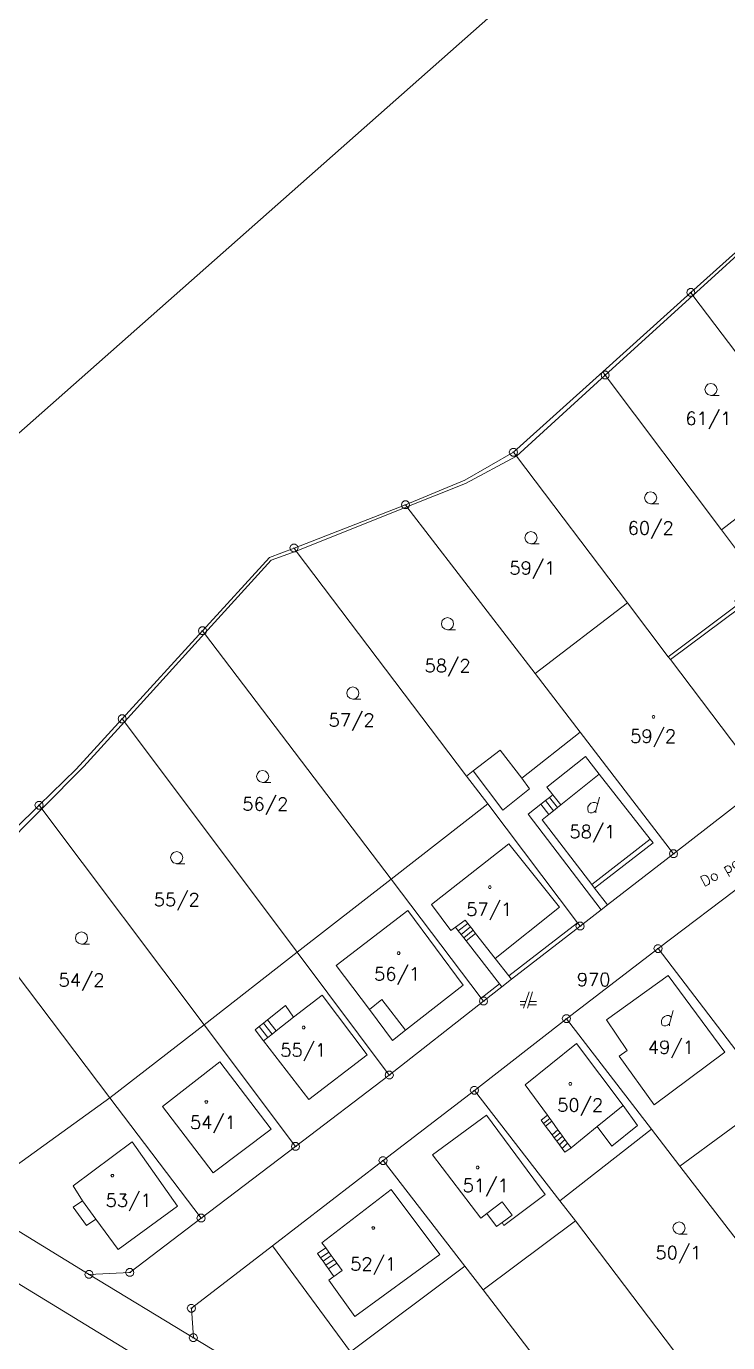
# Model space of a CAD drawing. Extents: x -443817 to 3, y -1171930 to -442383.
# Drawn here: x -443614.3 to -443528.6, y -1170503.4 to -1170342.5 of the extents above; entities that cross this region are included whole.
import ezdxf
from ezdxf.enums import TextEntityAlignment as Align

# ---------------------------------------------------------------- set-up
doc = ezdxf.new("R2010")
doc.units = 0
doc.header["$LTSCALE"] = 0.5
for name, color, linetype, lineweight in [('KATUZ', 7, 'Continuous', 0), ('KLADPAR', 7, 'Continuous', 0), ('ZAPPAR', 7, 'Continuous', 0), ('ZNACKY', 7, 'Continuous', 0), ('ZUOB', 7, 'Continuous', 0)]:
    doc.layers.add(name, color=color, linetype=linetype, lineweight=lineweight)
doc.styles.add('ROMANS', font='romans.shx', dxfattribs={"height": 0.2})

# ---------------------------------------------------------------- blocks, each defined once
blk = doc.blocks.new('$5')
at = {"color": 0}
blk.add_line((-0.12, 0), (0.12, 0), dxfattribs=at)
at = {"color": 0, "flags": 128}
blk.add_lwpolyline([(0.15, 0.48), (0.4, 0.3), (0.5, 0.01), (0.4, -0.28), (0.15, -0.46), (-0.16, -0.46), (-0.41, -0.28), (-0.51, 0.01), (-0.41, 0.3), (-0.16, 0.48), (0.15, 0.48)], dxfattribs=at)
blk = doc.blocks.new('$431')
at = {"color": 0}
blk.add_line((0.63, 0.99), (0.9, 1.89), dxfattribs=at)
at = {"color": 0, "flags": 128}
blk.add_lwpolyline([(0.45, 0), (0.45, 0.27), (0.63, 0.99), (0.54, 1.17), (0.36, 1.26), (0.09, 1.26), (-0.18, 1.17), (-0.36, 0.99), (-0.54, 0.72), (-0.54, 0.36), (-0.45, 0.09), (-0.27, 0), (0, 0), (0.18, 0.09), (0.45, 0.27)], dxfattribs=at)
blk = doc.blocks.new('$30')
at = {"color": 0, "flags": 128}
blk.add_lwpolyline([(0, 0), (-0.38, 0.1), (-0.65, 0.37), (-0.75, 0.74), (-0.65, 1.11), (-0.38, 1.38), (-0.01, 1.48), (0.36, 1.38), (0.63, 1.11), (0.73, 0.73), (0.63, 0.35), (0.36, 0.08), (-0.02, -0.02), (0.98, -0.02)], dxfattribs=at)
blk = doc.blocks.new('$45')
at = {"color": 0, "flags": 128}
blk.add_lwpolyline([(0.09, 0.15), (0.18, 0), (0.09, -0.15), (-0.09, -0.15), (-0.18, 0), (-0.09, 0.15), (0.09, 0.15)], dxfattribs=at)
blk = doc.blocks.new('$432')
at = {"color": 0}
for p, q in [((0.1, 2), (-0.6, 0)), ((-0.1, 0), (0.5, 2)), ((-0.32, 0.8), (-1, 0.8)), ((-1, 0.4), (-0.46, 0.4)), ((0.02, 0.4), (1, 0.4)), ((1, 0.8), (0.14, 0.8))]:
    blk.add_line(p, q, dxfattribs=at)

msp = doc.modelspace()

# ---------------------------------------------------------------- linework, layer by layer
at = {"layer": 'KATUZ', "color": 7, "linetype": 'Continuous', "flags": 128}
msp.add_lwpolyline([(-443794.45, -1170782.16), (-443796.1, -1170767.88), (-443795.85, -1170744.99), (-443808.71, -1170677.14), (-443816.71, -1170630.78), (-443814.76, -1170616), (-443810.97, -1170604.15), (-443791.55, -1170565.47), (-443769.77, -1170532), (-443739.66, -1170498.49), (-443701.79, -1170468.69), (-443467.57, -1170261.52), (-443245.25, -1170064.11), (-443171.5, -1169998.33), (-442994.44, -1169842.64), (-442982.48, -1169816.46), (-442961.86, -1169771.31), (-442948.83, -1169742.79), (-442766.04, -1169287.74)], dxfattribs=at)
at = {"layer": 'KLADPAR', "color": 7, "linetype": 'Continuous', "flags": 128}
for points in [[(-443810.97, -1170604.15), (-443791.55, -1170565.47), (-443769.77, -1170532), (-443739.66, -1170498.49), (-443701.79, -1170468.69), (-443467.57, -1170261.52)], [(-443486.1, -1170329.18), (-443500.47, -1170343.26), (-443509.68, -1170352.13), (-443511.1, -1170353.58), (-443521.33, -1170364.06), (-443523.33, -1170366.08), (-443523.86, -1170366.62), (-443524.27, -1170367.03), (-443524.55, -1170367.29), (-443533.12, -1170375), (-443543.89, -1170384.7), (-443554.8, -1170394.52), (-443560.76, -1170397.93), (-443567.99, -1170400.95), (-443581.61, -1170406.23), (-443584.59, -1170407.39), (-443592.78, -1170416.35), (-443602.61, -1170427.11), (-443608.24, -1170433.26), (-443612.76, -1170437.67), (-443618.67, -1170443.42)], [(-443526.23, -1170446.95), (-443537.13, -1170455.19), (-443548.32, -1170463.75), (-443559.57, -1170472.51), (-443570.73, -1170481.1), (-443584.25, -1170491.52), (-443594.15, -1170499.15), (-443593.91, -1170502.75), (-443606.66, -1170495.01), (-443601.68, -1170494.77), (-443592.96, -1170488.14), (-443581.43, -1170479.37), (-443569.97, -1170470.65), (-443558.46, -1170461.6), (-443556.21, -1170459.86), (-443555.03, -1170458.94), (-443546.65, -1170452.44), (-443544.09, -1170450.45), (-443544.09, -1170450.45), (-443543.31, -1170449.85), (-443535.24, -1170443.6), (-443524.16, -1170435.01)]]:
    msp.add_lwpolyline(points, dxfattribs=at)
for points in [[(-443499.99, -1170394.94), (-443500.19, -1170395.09), (-443511.66, -1170403.33), (-443517.88, -1170395.12), (-443532.87, -1170375.34), (-443533.12, -1170375), (-443524.55, -1170367.29), (-443524.27, -1170367.03), (-443524.03, -1170367.29), (-443510.75, -1170381.95), (-443499.99, -1170394.94)], [(-443529.38, -1170403.99), (-443543.59, -1170385.1), (-443543.89, -1170384.7), (-443533.12, -1170375), (-443532.87, -1170375.34), (-443517.88, -1170395.12), (-443529.38, -1170403.99)], [(-443524.6, -1170410.35), (-443524.89, -1170410.57), (-443527.75, -1170412.69), (-443527.41, -1170413.18), (-443535.88, -1170419.51), (-443540.88, -1170412.91), (-443554.45, -1170394.99), (-443554.8, -1170394.52), (-443543.89, -1170384.7), (-443543.59, -1170385.1), (-443529.38, -1170403.99), (-443524.6, -1170410.35)], [(-443552.15, -1170421.58), (-443567.81, -1170401.19), (-443567.99, -1170400.95), (-443560.76, -1170397.93), (-443554.8, -1170394.52), (-443554.45, -1170394.99), (-443540.88, -1170412.91), (-443552.15, -1170421.58)], [(-443512.72, -1170426.14), (-443512.89, -1170425.91), (-443524.6, -1170410.35), (-443529.38, -1170403.99), (-443517.88, -1170395.12), (-443511.66, -1170403.33), (-443501.17, -1170417.18), (-443512.72, -1170426.14)], [(-443546.65, -1170428.75), (-443553.77, -1170434.36), (-443556.41, -1170430.93), (-443559.72, -1170433.46), (-443560.54, -1170434.09), (-443581.34, -1170406.59), (-443581.61, -1170406.23), (-443567.99, -1170400.95), (-443567.81, -1170401.19), (-443552.15, -1170421.58), (-443546.65, -1170428.75)], [(-443557.95, -1170437.51), (-443569.76, -1170446.7), (-443592.54, -1170416.67), (-443592.78, -1170416.35), (-443584.59, -1170407.39), (-443581.61, -1170406.23), (-443581.34, -1170406.59), (-443560.54, -1170434.09), (-443557.95, -1170437.51)], [(-443524.16, -1170435.01), (-443524.39, -1170434.71), (-443535.63, -1170419.85), (-443535.88, -1170419.51), (-443527.41, -1170413.18), (-443527.75, -1170412.69), (-443524.89, -1170410.57), (-443524.6, -1170410.35), (-443512.89, -1170425.91), (-443512.72, -1170426.14), (-443520.14, -1170431.89), (-443521.07, -1170432.61), (-443524.16, -1170435.01)], [(-443535.24, -1170443.6), (-443546.65, -1170428.75), (-443552.15, -1170421.58), (-443540.88, -1170412.91), (-443535.88, -1170419.51), (-443535.63, -1170419.85), (-443524.39, -1170434.71), (-443524.16, -1170435.01), (-443535.24, -1170443.6)], [(-443581.23, -1170455.63), (-443602.34, -1170427.47), (-443602.61, -1170427.11), (-443592.78, -1170416.35), (-443592.54, -1170416.67), (-443569.76, -1170446.7), (-443581.23, -1170455.63)], [(-443592.61, -1170464.49), (-443612.44, -1170438.1), (-443612.76, -1170437.67), (-443608.24, -1170433.26), (-443602.61, -1170427.11), (-443602.34, -1170427.47), (-443581.23, -1170455.63), (-443592.61, -1170464.49)], [(-443546.65, -1170452.44), (-443546.97, -1170452.02), (-443557.95, -1170437.51), (-443560.54, -1170434.09), (-443559.72, -1170433.46), (-443556.41, -1170430.93), (-443553.77, -1170434.36), (-443546.65, -1170428.75), (-443535.24, -1170443.6), (-443543.31, -1170449.85), (-443544.09, -1170450.45), (-443546.65, -1170452.44)], [(-443604.1, -1170473.44), (-443622.91, -1170448.63), (-443623.19, -1170448.26), (-443618.67, -1170443.42), (-443612.76, -1170437.67), (-443612.44, -1170438.1), (-443592.61, -1170464.49), (-443604.1, -1170473.44)], [(-443558.46, -1170461.6), (-443558.73, -1170461.25), (-443569.76, -1170446.7), (-443557.95, -1170437.51), (-443546.97, -1170452.02), (-443546.65, -1170452.44), (-443555.03, -1170458.94), (-443556.21, -1170459.86), (-443558.46, -1170461.6)], [(-443569.97, -1170470.65), (-443581.23, -1170455.63), (-443569.76, -1170446.7), (-443558.73, -1170461.25), (-443558.46, -1170461.6), (-443569.97, -1170470.65)], [(-443526.23, -1170446.95), (-443512.03, -1170465.35), (-443522.94, -1170473.74), (-443523.15, -1170473.46), (-443537.13, -1170455.19), (-443526.23, -1170446.95)], [(-443604.1, -1170473.44), (-443621.48, -1170485.94), (-443625.13, -1170483.83), (-443644, -1170472.15), (-443644.44, -1170471.85), (-443634.3, -1170460.15), (-443623.19, -1170448.26), (-443622.91, -1170448.63), (-443604.1, -1170473.44)], [(-443537.13, -1170455.19), (-443523.15, -1170473.46), (-443534.47, -1170481.79), (-443537.94, -1170477.26), (-443548.32, -1170463.75), (-443537.13, -1170455.19)], [(-443559.57, -1170472.51), (-443549.12, -1170486), (-443547.24, -1170488.47), (-443558.51, -1170496.89), (-443560.74, -1170494), (-443570.73, -1170481.1), (-443559.57, -1170472.51)], [(-443621.48, -1170485.94), (-443604.1, -1170473.44), (-443592.96, -1170488.14), (-443601.68, -1170494.77), (-443606.66, -1170495.01), (-443621.48, -1170485.94)], [(-443534.47, -1170481.79), (-443523.15, -1170473.46), (-443522.94, -1170473.74), (-443509.8, -1170490.9), (-443520.86, -1170499.43), (-443534.47, -1170481.79)], [(-443520.86, -1170499.43), (-443532.33, -1170508.13), (-443547.24, -1170488.47), (-443549.12, -1170486), (-443537.94, -1170477.26), (-443534.47, -1170481.79), (-443520.86, -1170499.43)], [(-443504.25, -1170557.12), (-443485.92, -1170568.34), (-443468.81, -1170578.81), (-443463.77, -1170581.9), (-443465.98, -1170583.84), (-443468.38, -1170585.95), (-443493.34, -1170570.84), (-443525.1, -1170551.62), (-443547.27, -1170537.91), (-443553.91, -1170533.81), (-443571.03, -1170523.36), (-443584.67, -1170515.04), (-443588.07, -1170512.96), (-443599.91, -1170505.54), (-443623.34, -1170491.24), (-443628.06, -1170488.82), (-443625.13, -1170483.83), (-443621.48, -1170485.94), (-443606.66, -1170495.01), (-443593.91, -1170502.75), (-443555.58, -1170526.04), (-443517.03, -1170549.45), (-443504.25, -1170557.12)], [(-443599.91, -1170505.54), (-443610.27, -1170522.65), (-443621.32, -1170516.05), (-443635.4, -1170507.64), (-443626.08, -1170491.93), (-443623.34, -1170491.24), (-443599.91, -1170505.54)], [(-443558.51, -1170496.89), (-443543.37, -1170516.71), (-443555.58, -1170526.04), (-443593.91, -1170502.75), (-443594.15, -1170499.15), (-443584.25, -1170491.52), (-443574.7, -1170504.48), (-443560.74, -1170494), (-443558.51, -1170496.89)]]:
    msp.add_lwpolyline(points, close=True, dxfattribs=at)
at = {"layer": 'KLADPAR', "color": 7, "linetype": 'Continuous'}
for points in [[(-443581.43, -1170479.37), (-443592.61, -1170464.49), (-443581.23, -1170455.63), (-443569.97, -1170470.65)], [(-443592.96, -1170488.14), (-443604.1, -1170473.44), (-443592.61, -1170464.49), (-443581.43, -1170479.37)], [(-443548.32, -1170463.75), (-443537.94, -1170477.26), (-443549.12, -1170486), (-443559.57, -1170472.51)], [(-443570.73, -1170481.1), (-443560.74, -1170494), (-443574.7, -1170504.48), (-443584.25, -1170491.52)], [(-443558.51, -1170496.89), (-443547.24, -1170488.47), (-443532.33, -1170508.13), (-443543.37, -1170516.71)]]:
    msp.add_3dface(points, dxfattribs=at)
at = {"layer": 'ZAPPAR', "color": 7, "linetype": 'Continuous'}
for p, q in [((-443532.87, -1170375.34), (-443543.59, -1170385.1)), ((-443543.59, -1170385.1), (-443554.45, -1170394.99)), ((-443567.81, -1170401.19), (-443581.34, -1170406.59)), ((-443535.63, -1170419.85), (-443527.15, -1170413.53)), ((-443592.54, -1170416.67), (-443602.34, -1170427.47)), ((-443549.03, -1170437.63), (-443544.32, -1170433.86)), ((-443551.45, -1170437.54), (-443550.48, -1170438.79)), ((-443550.88, -1170437.1), (-443549.92, -1170438.34)), ((-443550.41, -1170436.73), (-443549.43, -1170437.95)), ((-443612.44, -1170438.1), (-443622.91, -1170448.63)), ((-443543.31, -1170449.85), (-443544.89, -1170447.79)), ((-443561.55, -1170453), (-443560.39, -1170452.11)), ((-443546.97, -1170452.02), (-443555.35, -1170458.53)), ((-443561.2, -1170453.45), (-443560.06, -1170452.53)), ((-443560.88, -1170453.86), (-443559.74, -1170452.94)), ((-443560.58, -1170454.25), (-443559.44, -1170453.33)), ((-443560.88, -1170453.86), (-443560.58, -1170454.25)), ((-443558.73, -1170461.25), (-443556.49, -1170459.5)), ((-443585.86, -1170464.71), (-443584.8, -1170466.04)), ((-443585.33, -1170464.28), (-443584.28, -1170465.63)), ((-443584.85, -1170463.89), (-443583.79, -1170465.24)), ((-443551.12, -1170476.56), (-443550.37, -1170475.95)), ((-443550.88, -1170476.88), (-443550.13, -1170476.29)), ((-443550.08, -1170477.96), (-443549.38, -1170477.32)), ((-443549.82, -1170478.31), (-443549.11, -1170477.69)), ((-443549.5, -1170478.74), (-443548.8, -1170478.11)), ((-443549.18, -1170479.17), (-443548.51, -1170478.5)), ((-443548.85, -1170479.61), (-443548.18, -1170478.95)), ((-443607.46, -1170486.01), (-443605.83, -1170488.26)), ((-443578.37, -1170492.98), (-443577.36, -1170492.29)), ((-443578.07, -1170493.4), (-443577.06, -1170492.7)), ((-443577.73, -1170493.87), (-443576.7, -1170493.19)), ((-443577.41, -1170494.33), (-443576.38, -1170493.63))]:
    msp.add_line(p, q, dxfattribs=at)
at = {"layer": 'ZAPPAR', "color": 7, "linetype": 'Continuous', "flags": 128}
for points in [[(-443524.03, -1170367.29), (-443524.31, -1170367.55), (-443532.87, -1170375.34)], [(-443554.45, -1170394.99), (-443560.68, -1170398.34), (-443567.81, -1170401.19)], [(-443581.34, -1170406.59), (-443584.39, -1170407.69), (-443592.54, -1170416.67)], [(-443602.34, -1170427.47), (-443607.28, -1170432.91), (-443612.44, -1170438.1)], [(-443538.09, -1170441.81), (-443544.32, -1170433.86), (-443546, -1170431.71), (-443550.74, -1170435.45), (-443549.99, -1170436.41), (-443549.03, -1170437.63), (-443549.43, -1170437.95), (-443549.92, -1170438.34), (-443550.48, -1170438.79), (-443551.3, -1170439.45), (-443545.22, -1170447.36)], [(-443559.72, -1170433.46), (-443556.11, -1170438.26), (-443552.84, -1170435.66), (-443553.77, -1170434.36)], [(-443544.09, -1170450.45), (-443553.02, -1170438.77), (-443551.45, -1170437.54)], [(-443551.45, -1170437.54), (-443550.88, -1170437.1), (-443550.41, -1170436.73), (-443549.99, -1170436.41)], [(-443557.03, -1170456.39), (-443549.16, -1170450.13), (-443555.38, -1170442.39), (-443564.83, -1170449.81), (-443562.45, -1170452.98), (-443561.89, -1170452.57)], [(-443561.89, -1170452.57), (-443560.7, -1170451.71), (-443560.39, -1170452.11), (-443560.06, -1170452.53), (-443559.74, -1170452.94), (-443559.44, -1170453.33), (-443557.03, -1170456.39)], [(-443561.89, -1170452.57), (-443561.55, -1170453), (-443561.2, -1170453.45), (-443560.88, -1170453.86)], [(-443556.21, -1170459.86), (-443556.49, -1170459.5), (-443560.58, -1170454.25)], [(-443555.03, -1170458.94), (-443555.35, -1170458.53), (-443557.03, -1170456.39)], [(-443572.41, -1170462.63), (-443570.9, -1170461.39), (-443567.99, -1170465.15)], [(-443581.68, -1170463.56), (-443583.79, -1170465.24), (-443584.28, -1170465.63), (-443584.8, -1170466.04), (-443585.35, -1170466.47)], [(-443544.56, -1170476.93), (-443542.77, -1170479.32), (-443539.64, -1170476.79), (-443541.38, -1170474.37)], [(-443556.2, -1170488.66), (-443555.96, -1170489.01), (-443550.94, -1170485.25), (-443558.09, -1170475.56), (-443564.69, -1170480.38), (-443558.78, -1170488.13), (-443558.06, -1170487.58)], [(-443550.66, -1170475.56), (-443551.42, -1170476.16), (-443551.12, -1170476.56), (-443550.88, -1170476.88), (-443550.08, -1170477.96), (-443549.82, -1170478.31), (-443549.5, -1170478.74), (-443549.18, -1170479.17), (-443548.85, -1170479.61), (-443548.51, -1170480.08), (-443547.77, -1170479.52)], [(-443603.12, -1170491.96), (-443595.85, -1170486.65), (-443601.38, -1170478.82), (-443608.62, -1170484.18), (-443607.46, -1170486.01)], [(-443607.46, -1170486.01), (-443608.58, -1170486.79), (-443606.96, -1170489.01), (-443605.83, -1170488.26), (-443603.12, -1170491.96)], [(-443576.76, -1170495.25), (-443577.41, -1170494.33), (-443577.73, -1170493.87), (-443578.07, -1170493.4), (-443578.37, -1170492.98), (-443578.73, -1170492.47), (-443577.74, -1170491.77)]]:
    msp.add_lwpolyline(points, dxfattribs=at)
for points in [[(-443567.72, -1170450.53), (-443576.45, -1170457.25), (-443572.41, -1170462.63), (-443569.58, -1170466.4), (-443567.99, -1170465.15), (-443560.96, -1170459.64), (-443567.72, -1170450.53)], [(-443528.98, -1170467.84), (-443535.9, -1170458.47), (-443543.42, -1170463.89), (-443540.89, -1170467.62), (-443541.9, -1170468.34), (-443537.6, -1170474.3), (-443528.98, -1170467.84)], [(-443578.17, -1170460.86), (-443581.68, -1170463.56), (-443582.67, -1170462.14), (-443584.85, -1170463.89), (-443585.33, -1170464.28), (-443585.86, -1170464.71), (-443586.38, -1170465.13), (-443585.35, -1170466.47), (-443579.82, -1170473.63), (-443572.68, -1170468.15), (-443578.17, -1170460.86)], [(-443547.1, -1170466.8), (-443553.39, -1170471.82), (-443550.66, -1170475.56), (-443550.37, -1170475.95), (-443550.13, -1170476.29), (-443549.38, -1170477.32), (-443549.11, -1170477.69), (-443548.8, -1170478.11), (-443548.51, -1170478.5), (-443548.18, -1170478.95), (-443547.77, -1170479.52), (-443544.56, -1170476.93), (-443541.38, -1170474.37), (-443547.1, -1170466.8)], [(-443569.75, -1170484.64), (-443578.21, -1170491.13), (-443577.74, -1170491.77), (-443577.36, -1170492.29), (-443577.06, -1170492.7), (-443576.7, -1170493.19), (-443576.38, -1170493.63), (-443575.73, -1170494.53), (-443576.76, -1170495.25), (-443576.88, -1170495.34), (-443577.38, -1170495.69), (-443574.19, -1170500.16), (-443563.78, -1170492.58), (-443569.75, -1170484.64)], [(-443558.06, -1170487.58), (-443556.2, -1170486.15), (-443554.94, -1170487.75), (-443556.2, -1170488.66), (-443556.86, -1170489.14), (-443558.06, -1170487.58)]]:
    msp.add_lwpolyline(points, close=True, dxfattribs=at)
at = {"layer": 'ZAPPAR', "color": 7, "linetype": 'Continuous'}
for points in [[(-443545.22, -1170447.36), (-443538.09, -1170441.81), (-443537.75, -1170442.24), (-443544.89, -1170447.79)], [(-443590.67, -1170469.03), (-443597.69, -1170474.48), (-443591.48, -1170482.59), (-443584.4, -1170477.24)]]:
    msp.add_3dface(points, dxfattribs=at)
at = {"layer": 'ZUOB', "color": 7, "linetype": 'Continuous', "flags": 128}
for points in [[(-443794.45, -1170782.16), (-443796.1, -1170767.88), (-443795.85, -1170744.99), (-443808.71, -1170677.14), (-443816.71, -1170630.78), (-443814.76, -1170616), (-443810.97, -1170604.15), (-443791.55, -1170565.47), (-443769.77, -1170532), (-443739.66, -1170498.49), (-443701.79, -1170468.69), (-443467.57, -1170261.52), (-443245.25, -1170064.11), (-443171.5, -1169998.33), (-442994.44, -1169842.64)], [(-443486.1, -1170329.18), (-443500.47, -1170343.26), (-443509.68, -1170352.13), (-443511.1, -1170353.58), (-443521.33, -1170364.06), (-443523.33, -1170366.08), (-443523.86, -1170366.62), (-443524.27, -1170367.03), (-443524.55, -1170367.29), (-443533.12, -1170375), (-443543.89, -1170384.7), (-443554.8, -1170394.52), (-443560.76, -1170397.93), (-443567.99, -1170400.95), (-443581.61, -1170406.23), (-443584.59, -1170407.39), (-443592.78, -1170416.35), (-443602.61, -1170427.11), (-443608.24, -1170433.26), (-443612.76, -1170437.67), (-443618.67, -1170443.42)], [(-443618.67, -1170443.42), (-443612.76, -1170437.67), (-443608.24, -1170433.26), (-443602.61, -1170427.11), (-443592.78, -1170416.35), (-443584.59, -1170407.39), (-443581.61, -1170406.23), (-443567.99, -1170400.95), (-443560.76, -1170397.93), (-443554.8, -1170394.52), (-443543.89, -1170384.7), (-443533.12, -1170375), (-443524.55, -1170367.29), (-443524.27, -1170367.03), (-443523.86, -1170366.62), (-443523.33, -1170366.08), (-443521.33, -1170364.06), (-443511.1, -1170353.58), (-443509.68, -1170352.13), (-443500.47, -1170343.26), (-443486.1, -1170329.18)]]:
    msp.add_lwpolyline(points, dxfattribs=at)

# ---------------------------------------------------------------- block references
at = {"layer": 'KLADPAR', "color": 7, "linetype": 'Continuous'}
for name, p in [('$30', (-443530.66, -1170387.58)), ('$30', (-443538.03, -1170400.82)), ('$30', (-443552.65, -1170405.7)), ('$30', (-443562.85, -1170416.21)), ('$30', (-443574.42, -1170424.69)), ('$45', (-443537.69, -1170426.86)), ('$30', (-443585.44, -1170434.88)), ('$431', (-443545.17, -1170438.58)), ('$30', (-443595.94, -1170444.8)), ('$45', (-443557.69, -1170447.68)), ('$30', (-443607.58, -1170454.63)), ('$45', (-443568.84, -1170455.75)), ('$432', (-443552.99, -1170462.47)), ('$431', (-443536.17, -1170464.64)), ('$45', (-443580.45, -1170464.83)), ('$45', (-443547.85, -1170471.71)), ('$45', (-443592.32, -1170473.93)), ('$45', (-443603.8, -1170482.93)), ('$45', (-443559.19, -1170481.94)), ('$45', (-443571.94, -1170489.33)), ('$30', (-443534.56, -1170490.07))]:
    msp.add_blockref(name, p, dxfattribs=at)
at = {"layer": 'ZNACKY', "color": 7, "linetype": 'Continuous'}
for p in [(-443533.12, -1170375), (-443543.59, -1170385.1), (-443554.8, -1170394.52), (-443567.99, -1170400.95), (-443581.61, -1170406.23), (-443592.78, -1170416.35), (-443602.61, -1170427.11), (-443612.76, -1170437.67), (-443535.24, -1170443.6), (-443546.65, -1170452.44), (-443537.13, -1170455.19), (-443558.46, -1170461.6), (-443548.32, -1170463.75), (-443569.97, -1170470.65), (-443559.57, -1170472.51), (-443581.43, -1170479.37), (-443570.73, -1170481.1), (-443592.96, -1170488.14), (-443606.66, -1170495.01), (-443601.68, -1170494.77), (-443594.15, -1170499.15), (-443593.91, -1170502.75)]:
    msp.add_blockref('$5', p, dxfattribs=at)

# ---------------------------------------------------------------- texts
at = {"layer": 'KLADPAR', "color": 7, "linetype": 'Continuous', "style": 'ROMANS'}
for s, p in [('61/1', (-443530.98, -1170389.58)), ('60/2', (-443538.03, -1170402.98)), ('59/1', (-443552.49, -1170407.86)), ('58/2', (-443562.85, -1170419.81)), ('57/2', (-443574.58, -1170426.45)), ('59/2', (-443537.73, -1170428.42)), ('56/2', (-443585.12, -1170436.72)), ('58/1', (-443545.15, -1170440.1)), ('55/2', (-443595.94, -1170448.4)), ('57/1', (-443557.77, -1170449.58)), ('54/2', (-443607.58, -1170458.23)), ('56/1', (-443569.02, -1170457.49)), ('970', (-443545, -1170458.17)), ('55/1', (-443580.49, -1170466.79)), ('49/1', (-443535.57, -1170466.44)), ('50/2', (-443546.65, -1170473.51)), ('54/1', (-443591.52, -1170475.63)), ('51/1', (-443558.19, -1170483.34)), ('53/1', (-443601.82, -1170485.15)), ('50/1', (-443534.64, -1170491.55)), ('52/1', (-443571.94, -1170492.93))]:
    msp.add_text(s, height=1.6, dxfattribs=at).set_placement(p, align=Align.TOP_CENTER)
at = {"layer": 'ZNACKY', "color": 7, "linetype": 'Continuous', "style": 'ROMANS'}
msp.add_text('Do parku', height=1.3, rotation=29.966, dxfattribs=at).set_placement((-443531.51, -1170447.67))

doc.saveas('drawing.dxf')
